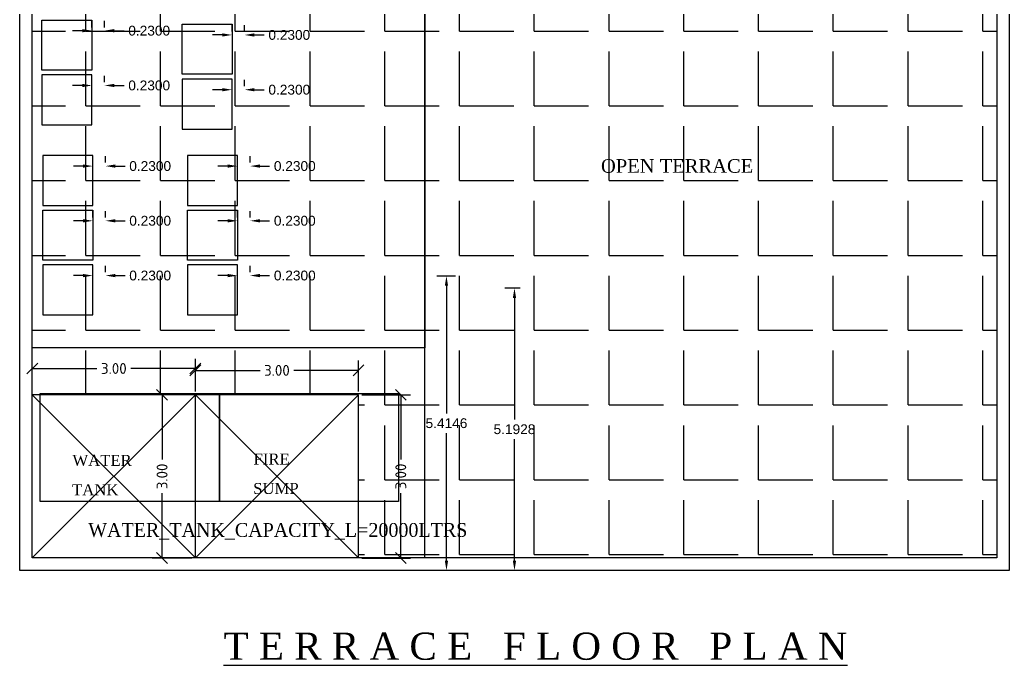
# Model space of a CAD drawing. Header units: metres. Extents: x 33037 to 87500, y -4470 to 25.
# Drawn here: x 87481.74 to 87499.94, y -4456.82 to -4444.95 of the extents above; entities that cross this region are included whole.
import ezdxf

# ---------------------------------------------------------------- set-up
doc = ezdxf.new("R2010")
doc.units = ezdxf.units.M
doc.header["$MEASUREMENT"] = 0
for name, color, linetype in [('BLK_1_FLR_4_ROOF_AREA', 54, 'Continuous'), ('BLK_1_TERRACESERVICE_UTILITYDISTANCE', 1, 'Continuous'), ('SOLAR_PANEL', 3, 'Continuous'), ('SOLAR_WATER_HEATER', 1, 'Continuous'), ('WATER_TANK_CALCULATION', 150, 'Continuous')]:
    doc.layers.add(name, color=color, linetype=linetype)
doc.styles.add('ED', font='romantic.ttf', dxfattribs={"width": 0.96})
doc.styles.add('ISO Proportional', font='isocpeur.ttf')
doc.styles.add('ROMANS', font='times.ttf')
doc.styles.get("Standard").update_dxf_attribs({"font": 'arial.ttf'})
doc.dimstyles.get("Standard").update_dxf_attribs({"dimtxt": 0.18, "dimasz": 0.18, "dimexe": 0.18, "dimexo": 0.0625, "dimgap": 0.09, "dimtad": 0, "dimtih": 1, "dimtoh": 1, "dimdec": 4, "dimzin": 0, "dimdsep": 46, "dimtxsty": 'Standard', "dimcen": 0.09, "dimadec": 0, "dimazin": 0, "dimtfac": 1, "dimtdec": 4, "dimtofl": 0, "dimtmove": 0, "dimatfit": 3, "dimfxl": 0, "dimtolj": 1, "dimtzin": 0, "dimarcsym": 0})
doc.dimstyles.new('T-roman', dxfattribs={"dimtxt": 0.2, "dimasz": 0.2, "dimexe": 0.18, "dimexo": 0.0625, "dimgap": 0.09, "dimtad": 0, "dimtoh": 1, "dimzin": 0, "dimdsep": 46, "dimtxsty": 'ISO Proportional', "dimblk": 'OBLIQUE', "dimcen": 0.09, "dimclrd": 5, "dimclre": 2, "dimclrt": 7, "dimadec": 0, "dimazin": 0, "dimtfac": 1, "dimtofl": 0, "dimtmove": 2, "dimatfit": 3, "dimldrblk": 'OBLIQUE', "dimfxl": 0, "dimtolj": 1, "dimtzin": 0, "dimarcsym": 0})

# ---------------------------------------------------------------- blocks, each defined once
blk = doc.blocks.new('*D234')
at = {"layer": 'DEFPOINTS', "color": 0}
for p in [(87483.067, -4445.15), (87483.297, -4445.15), (87483.297, -4445.15)]:
    blk.add_point(p, dxfattribs=at)
at = {"layer": 'SOLAR_WATER_HEATER', "color": 0, "lineweight": -2}
for p, q in [((87483.067, -4445.088), (87483.067, -4444.97)), ((87483.297, -4445.088), (87483.297, -4444.97)), ((87482.887, -4445.15), (87482.707, -4445.15)), ((87483.477, -4445.15), (87483.657, -4445.15))]:
    blk.add_line(p, q, dxfattribs=at)
at = {"layer": 'SOLAR_WATER_HEATER', "color": 0}
for points in [[(87482.887, -4445.12), (87482.887, -4445.18), (87483.067, -4445.15)], [(87483.477, -4445.12), (87483.477, -4445.18), (87483.297, -4445.15)]]:
    blk.add_solid(points, dxfattribs=at)
at = {"layer": 'SOLAR_WATER_HEATER', "color": 0, "insert": (87484.12, -4445.15), "char_height": 0.18, "attachment_point": 5}
blk.add_mtext('\\A1;0.2300', dxfattribs=at)
blk = doc.blocks.new('*D235')
at = {"layer": 'DEFPOINTS', "color": 0}
for p in [(87483.067, -4446.157), (87483.297, -4446.157), (87483.297, -4446.157)]:
    blk.add_point(p, dxfattribs=at)
at = {"layer": 'SOLAR_WATER_HEATER', "color": 0, "lineweight": -2}
for p, q in [((87483.067, -4446.094), (87483.067, -4445.977)), ((87483.297, -4446.094), (87483.297, -4445.977)), ((87482.887, -4446.157), (87482.707, -4446.157)), ((87483.477, -4446.157), (87483.657, -4446.157))]:
    blk.add_line(p, q, dxfattribs=at)
at = {"layer": 'SOLAR_WATER_HEATER', "color": 0}
for points in [[(87482.887, -4446.127), (87482.887, -4446.187), (87483.067, -4446.157)], [(87483.477, -4446.127), (87483.477, -4446.187), (87483.297, -4446.157)]]:
    blk.add_solid(points, dxfattribs=at)
at = {"layer": 'SOLAR_WATER_HEATER', "color": 0, "insert": (87484.12, -4446.157), "char_height": 0.18, "attachment_point": 5}
blk.add_mtext('\\A1;0.2300', dxfattribs=at)
blk = doc.blocks.new('*D240')
at = {"layer": 'BLK_1_TERRACESERVICE_UTILITYDISTANCE', "color": 0, "lineweight": -2}
for p, q in [((87489.753, -4449.66), (87489.408, -4449.66)), ((87489.588, -4449.84), (87489.588, -4452.185)), ((87489.588, -4454.895), (87489.588, -4452.549)), ((87489.754, -4455.075), (87489.408, -4455.075))]:
    blk.add_line(p, q, dxfattribs=at)
at = {"layer": 'BLK_1_TERRACESERVICE_UTILITYDISTANCE', "color": 0}
for points in [[(87489.618, -4449.84), (87489.558, -4449.84), (87489.588, -4449.66)], [(87489.618, -4454.895), (87489.558, -4454.895), (87489.588, -4455.075)]]:
    blk.add_solid(points, dxfattribs=at)
at = {"layer": 'DEFPOINTS', "color": 0}
for p in [(87489.816, -4449.66), (87489.588, -4455.075), (87489.816, -4455.075)]:
    blk.add_point(p, dxfattribs=at)
at = {"layer": 'BLK_1_TERRACESERVICE_UTILITYDISTANCE', "color": 0, "insert": (87489.588, -4452.367), "char_height": 0.18, "attachment_point": 5}
blk.add_mtext('\\A1;5.4146', dxfattribs=at)
blk = doc.blocks.new('*D241')
at = {"layer": 'BLK_1_TERRACESERVICE_UTILITYDISTANCE', "color": 0, "lineweight": -2}
for p, q in [((87490.944, -4449.882), (87490.659, -4449.882)), ((87490.839, -4450.062), (87490.839, -4452.296)), ((87490.839, -4454.895), (87490.839, -4452.66)), ((87490.944, -4455.075), (87490.659, -4455.075))]:
    blk.add_line(p, q, dxfattribs=at)
at = {"layer": 'BLK_1_TERRACESERVICE_UTILITYDISTANCE', "color": 0}
for points in [[(87490.809, -4450.062), (87490.869, -4450.062), (87490.839, -4449.882)], [(87490.809, -4454.895), (87490.869, -4454.895), (87490.839, -4455.075)]]:
    blk.add_solid(points, dxfattribs=at)
at = {"layer": 'DEFPOINTS', "color": 0}
for p in [(87490.839, -4449.882), (87491.006, -4449.882), (87491.006, -4455.075)]:
    blk.add_point(p, dxfattribs=at)
at = {"layer": 'BLK_1_TERRACESERVICE_UTILITYDISTANCE', "color": 0, "insert": (87490.839, -4452.478), "char_height": 0.18, "attachment_point": 5}
blk.add_mtext('\\A1;5.1928', dxfattribs=at)
blk = doc.blocks.new('_Oblique')
at = {"color": 0, "linetype": 'ByBlock', "lineweight": -2}
blk.add_line((-0.5, -0.5), (0.5, 0.5), dxfattribs=at)
blk = doc.blocks.new('*D279')
at = {"color": 2, "lineweight": -2}
for p, q in [((87481.969, -4451.782), (87481.969, -4451.18)), ((87484.969, -4451.782), (87484.969, -4451.18))]:
    blk.add_line(p, q, dxfattribs=at)
at = {"color": 5, "lineweight": -2}
for p, q in [((87481.969, -4451.36), (87483.159, -4451.36)), ((87484.969, -4451.36), (87483.779, -4451.36))]:
    blk.add_line(p, q, dxfattribs=at)
at = {"layer": 'DEFPOINTS', "color": 0}
for p in [(87484.969, -4451.36), (87481.969, -4451.845), (87484.969, -4451.845)]:
    blk.add_point(p, dxfattribs=at)
at = {"color": 5, "lineweight": -2, "xscale": 0.2, "yscale": 0.2, "zscale": 0.2, "rotation": 180}
blk.add_blockref('_Oblique', (87481.969, -4451.36), dxfattribs=at)
at = {"color": 5, "lineweight": -2, "xscale": 0.2, "yscale": 0.2, "zscale": 0.2}
blk.add_blockref('_Oblique', (87484.969, -4451.36), dxfattribs=at)
at = {"color": 7, "insert": (87483.469, -4451.36), "char_height": 0.2, "attachment_point": 5, "style": 'ISO Proportional'}
blk.add_mtext('\\A1;3.00', dxfattribs=at)
blk = doc.blocks.new('*D280')
at = {"color": 2, "lineweight": -2}
for p, q in [((87484.969, -4451.782), (87484.969, -4451.215)), ((87487.969, -4451.782), (87487.969, -4451.215))]:
    blk.add_line(p, q, dxfattribs=at)
at = {"color": 5, "lineweight": -2}
for p, q in [((87484.969, -4451.395), (87486.159, -4451.395)), ((87487.969, -4451.395), (87486.779, -4451.395))]:
    blk.add_line(p, q, dxfattribs=at)
at = {"layer": 'DEFPOINTS', "color": 0}
for p in [(87487.969, -4451.395), (87484.969, -4451.845), (87487.969, -4451.845)]:
    blk.add_point(p, dxfattribs=at)
at = {"color": 5, "lineweight": -2, "xscale": 0.2, "yscale": 0.2, "zscale": 0.2, "rotation": 180}
blk.add_blockref('_Oblique', (87484.969, -4451.395), dxfattribs=at)
at = {"color": 5, "lineweight": -2, "xscale": 0.2, "yscale": 0.2, "zscale": 0.2}
blk.add_blockref('_Oblique', (87487.969, -4451.395), dxfattribs=at)
at = {"color": 7, "insert": (87486.469, -4451.395), "char_height": 0.2, "attachment_point": 5, "style": 'ISO Proportional'}
blk.add_mtext('\\A1;3.00', dxfattribs=at)
blk = doc.blocks.new('*D281')
at = {"color": 2, "lineweight": -2}
for p, q in [((87488.032, -4451.845), (87488.928, -4451.845)), ((87488.032, -4454.845), (87488.928, -4454.845))]:
    blk.add_line(p, q, dxfattribs=at)
at = {"color": 5, "lineweight": -2}
for p, q in [((87488.748, -4451.845), (87488.748, -4453.035)), ((87488.748, -4454.845), (87488.748, -4453.655))]:
    blk.add_line(p, q, dxfattribs=at)
at = {"layer": 'DEFPOINTS', "color": 0}
for p in [(87487.969, -4451.845), (87487.969, -4454.845), (87488.748, -4454.845)]:
    blk.add_point(p, dxfattribs=at)
at = {"color": 5, "lineweight": -2, "xscale": 0.2, "yscale": 0.2, "zscale": 0.2}
for p, rotation in [((87488.748, -4451.845), 90), ((87488.748, -4454.845), 270)]:
    blk.add_blockref('_Oblique', p, dxfattribs=dict(at, rotation=rotation))
at = {"color": 7, "insert": (87488.748, -4453.345), "char_height": 0.2, "attachment_point": 5, "rotation": 90, "style": 'ISO Proportional'}
blk.add_mtext('\\A1;3.00', dxfattribs=at)
blk = doc.blocks.new('*D287')
at = {"color": 2, "lineweight": -2}
for p, q in [((87484.907, -4451.845), (87484.177, -4451.845)), ((87484.907, -4454.845), (87484.177, -4454.845))]:
    blk.add_line(p, q, dxfattribs=at)
at = {"color": 5, "lineweight": -2}
for p, q in [((87484.357, -4451.845), (87484.357, -4453.035)), ((87484.357, -4454.845), (87484.357, -4453.655))]:
    blk.add_line(p, q, dxfattribs=at)
at = {"layer": 'DEFPOINTS', "color": 0}
for p in [(87484.969, -4451.845), (87484.357, -4454.845), (87484.969, -4454.845)]:
    blk.add_point(p, dxfattribs=at)
at = {"color": 5, "lineweight": -2, "xscale": 0.2, "yscale": 0.2, "zscale": 0.2}
for p, rotation in [((87484.357, -4451.845), 90), ((87484.357, -4454.845), 270)]:
    blk.add_blockref('_Oblique', p, dxfattribs=dict(at, rotation=rotation))
at = {"color": 7, "insert": (87484.357, -4453.345), "char_height": 0.2, "attachment_point": 5, "rotation": 90, "style": 'ISO Proportional'}
blk.add_mtext('\\A1;3.00', dxfattribs=at)
blk = doc.blocks.new('*D367')
at = {"layer": 'DEFPOINTS', "color": 0}
for p in [(87485.644, -4445.228), (87485.874, -4445.228), (87485.874, -4445.228)]:
    blk.add_point(p, dxfattribs=at)
at = {"layer": 'SOLAR_WATER_HEATER', "color": 0, "lineweight": -2}
for p, q in [((87485.644, -4445.165), (87485.644, -4445.048)), ((87485.874, -4445.165), (87485.874, -4445.048)), ((87485.464, -4445.228), (87485.284, -4445.228)), ((87486.054, -4445.228), (87486.234, -4445.228))]:
    blk.add_line(p, q, dxfattribs=at)
at = {"layer": 'SOLAR_WATER_HEATER', "color": 0}
for points in [[(87485.464, -4445.198), (87485.464, -4445.258), (87485.644, -4445.228)], [(87486.054, -4445.198), (87486.054, -4445.258), (87485.874, -4445.228)]]:
    blk.add_solid(points, dxfattribs=at)
at = {"layer": 'SOLAR_WATER_HEATER', "color": 0, "insert": (87486.697, -4445.228), "char_height": 0.18, "attachment_point": 5}
blk.add_mtext('\\A1;0.2300', dxfattribs=at)
blk = doc.blocks.new('*D368')
at = {"layer": 'DEFPOINTS', "color": 0}
for p in [(87485.644, -4446.235), (87485.874, -4446.235), (87485.874, -4446.235)]:
    blk.add_point(p, dxfattribs=at)
at = {"layer": 'SOLAR_WATER_HEATER', "color": 0, "lineweight": -2}
for p, q in [((87485.644, -4446.172), (87485.644, -4446.055)), ((87485.874, -4446.172), (87485.874, -4446.055)), ((87485.464, -4446.235), (87485.284, -4446.235)), ((87486.054, -4446.235), (87486.234, -4446.235))]:
    blk.add_line(p, q, dxfattribs=at)
at = {"layer": 'SOLAR_WATER_HEATER', "color": 0}
for points in [[(87485.464, -4446.205), (87485.464, -4446.265), (87485.644, -4446.235)], [(87486.054, -4446.205), (87486.054, -4446.265), (87485.874, -4446.235)]]:
    blk.add_solid(points, dxfattribs=at)
at = {"layer": 'SOLAR_WATER_HEATER', "color": 0, "insert": (87486.697, -4446.235), "char_height": 0.18, "attachment_point": 5}
blk.add_mtext('\\A1;0.2300', dxfattribs=at)
blk = doc.blocks.new('*D369')
at = {"layer": 'DEFPOINTS', "color": 0}
for p in [(87483.085, -4447.639), (87483.315, -4447.639), (87483.315, -4447.639)]:
    blk.add_point(p, dxfattribs=at)
at = {"layer": 'SOLAR_WATER_HEATER', "color": 0, "lineweight": -2}
for p, q in [((87483.085, -4447.576), (87483.085, -4447.459)), ((87483.315, -4447.576), (87483.315, -4447.459)), ((87482.905, -4447.639), (87482.725, -4447.639)), ((87483.495, -4447.639), (87483.675, -4447.639))]:
    blk.add_line(p, q, dxfattribs=at)
at = {"layer": 'SOLAR_WATER_HEATER', "color": 0}
for points in [[(87482.905, -4447.609), (87482.905, -4447.669), (87483.085, -4447.639)], [(87483.495, -4447.609), (87483.495, -4447.669), (87483.315, -4447.639)]]:
    blk.add_solid(points, dxfattribs=at)
at = {"layer": 'SOLAR_WATER_HEATER', "color": 0, "insert": (87484.138, -4447.639), "char_height": 0.18, "attachment_point": 5}
blk.add_mtext('\\A1;0.2300', dxfattribs=at)
blk = doc.blocks.new('*D370')
at = {"layer": 'DEFPOINTS', "color": 0}
for p in [(87483.085, -4448.645), (87483.315, -4448.645), (87483.315, -4448.645)]:
    blk.add_point(p, dxfattribs=at)
at = {"layer": 'SOLAR_WATER_HEATER', "color": 0, "lineweight": -2}
for p, q in [((87483.085, -4448.583), (87483.085, -4448.465)), ((87483.315, -4448.583), (87483.315, -4448.465)), ((87482.905, -4448.645), (87482.725, -4448.645)), ((87483.495, -4448.645), (87483.675, -4448.645))]:
    blk.add_line(p, q, dxfattribs=at)
at = {"layer": 'SOLAR_WATER_HEATER', "color": 0}
for points in [[(87482.905, -4448.615), (87482.905, -4448.675), (87483.085, -4448.645)], [(87483.495, -4448.615), (87483.495, -4448.675), (87483.315, -4448.645)]]:
    blk.add_solid(points, dxfattribs=at)
at = {"layer": 'SOLAR_WATER_HEATER', "color": 0, "insert": (87484.138, -4448.645), "char_height": 0.18, "attachment_point": 5}
blk.add_mtext('\\A1;0.2300', dxfattribs=at)
blk = doc.blocks.new('*D371')
at = {"layer": 'DEFPOINTS', "color": 0}
for p in [(87483.085, -4449.652), (87483.315, -4449.652), (87483.315, -4449.652)]:
    blk.add_point(p, dxfattribs=at)
at = {"layer": 'SOLAR_WATER_HEATER', "color": 0, "lineweight": -2}
for p, q in [((87483.085, -4449.59), (87483.085, -4449.472)), ((87483.315, -4449.59), (87483.315, -4449.472)), ((87482.905, -4449.652), (87482.725, -4449.652)), ((87483.495, -4449.652), (87483.675, -4449.652))]:
    blk.add_line(p, q, dxfattribs=at)
at = {"layer": 'SOLAR_WATER_HEATER', "color": 0}
for points in [[(87482.905, -4449.622), (87482.905, -4449.682), (87483.085, -4449.652)], [(87483.495, -4449.622), (87483.495, -4449.682), (87483.315, -4449.652)]]:
    blk.add_solid(points, dxfattribs=at)
at = {"layer": 'SOLAR_WATER_HEATER', "color": 0, "insert": (87484.138, -4449.652), "char_height": 0.18, "attachment_point": 5}
blk.add_mtext('\\A1;0.2300', dxfattribs=at)
blk = doc.blocks.new('*D372')
at = {"layer": 'DEFPOINTS', "color": 0}
for p in [(87485.745, -4447.639), (87485.975, -4447.639), (87485.975, -4447.639)]:
    blk.add_point(p, dxfattribs=at)
at = {"layer": 'SOLAR_WATER_HEATER', "color": 0, "lineweight": -2}
for p, q in [((87485.745, -4447.576), (87485.745, -4447.459)), ((87485.975, -4447.576), (87485.975, -4447.459)), ((87485.565, -4447.639), (87485.385, -4447.639)), ((87486.155, -4447.639), (87486.335, -4447.639))]:
    blk.add_line(p, q, dxfattribs=at)
at = {"layer": 'SOLAR_WATER_HEATER', "color": 0}
for points in [[(87485.565, -4447.609), (87485.565, -4447.669), (87485.745, -4447.639)], [(87486.155, -4447.609), (87486.155, -4447.669), (87485.975, -4447.639)]]:
    blk.add_solid(points, dxfattribs=at)
at = {"layer": 'SOLAR_WATER_HEATER', "color": 0, "insert": (87486.798, -4447.639), "char_height": 0.18, "attachment_point": 5}
blk.add_mtext('\\A1;0.2300', dxfattribs=at)
blk = doc.blocks.new('*D373')
at = {"layer": 'DEFPOINTS', "color": 0}
for p in [(87485.745, -4448.645), (87485.975, -4448.645), (87485.975, -4448.645)]:
    blk.add_point(p, dxfattribs=at)
at = {"layer": 'SOLAR_WATER_HEATER', "color": 0, "lineweight": -2}
for p, q in [((87485.745, -4448.583), (87485.745, -4448.465)), ((87485.975, -4448.583), (87485.975, -4448.465)), ((87485.565, -4448.645), (87485.385, -4448.645)), ((87486.155, -4448.645), (87486.335, -4448.645))]:
    blk.add_line(p, q, dxfattribs=at)
at = {"layer": 'SOLAR_WATER_HEATER', "color": 0}
for points in [[(87485.565, -4448.615), (87485.565, -4448.675), (87485.745, -4448.645)], [(87486.155, -4448.615), (87486.155, -4448.675), (87485.975, -4448.645)]]:
    blk.add_solid(points, dxfattribs=at)
at = {"layer": 'SOLAR_WATER_HEATER', "color": 0, "insert": (87486.798, -4448.645), "char_height": 0.18, "attachment_point": 5}
blk.add_mtext('\\A1;0.2300', dxfattribs=at)
blk = doc.blocks.new('*D374')
at = {"layer": 'DEFPOINTS', "color": 0}
for p in [(87485.745, -4449.652), (87485.975, -4449.652), (87485.975, -4449.652)]:
    blk.add_point(p, dxfattribs=at)
at = {"layer": 'SOLAR_WATER_HEATER', "color": 0, "lineweight": -2}
for p, q in [((87485.745, -4449.59), (87485.745, -4449.472)), ((87485.975, -4449.59), (87485.975, -4449.472)), ((87485.565, -4449.652), (87485.385, -4449.652)), ((87486.155, -4449.652), (87486.335, -4449.652))]:
    blk.add_line(p, q, dxfattribs=at)
at = {"layer": 'SOLAR_WATER_HEATER', "color": 0}
for points in [[(87485.565, -4449.622), (87485.565, -4449.682), (87485.745, -4449.652)], [(87486.155, -4449.622), (87486.155, -4449.682), (87485.975, -4449.652)]]:
    blk.add_solid(points, dxfattribs=at)
at = {"layer": 'SOLAR_WATER_HEATER', "color": 0, "insert": (87486.798, -4449.652), "char_height": 0.18, "attachment_point": 5}
blk.add_mtext('\\A1;0.2300', dxfattribs=at)

msp = doc.modelspace()

# ---------------------------------------------------------------- hatches: boundary and pattern name
h = msp.add_hatch()
h.set_pattern_fill('ANGLE', color=0, scale=5)
h.set_pattern_definition([(0, (1145.3275, 71.7184), (0, 1.375), [1, -0.375]), (90, (1145.3275, 71.7184), (-1.375, 1e-16), [1, -0.375])])
h.paths.add_polyline_path([(87499.70939, -4429.40472), (87481.96944, -4429.40472), (87481.96944, -4435.89445), (87482.96843, -4435.89445), (87482.96843, -4435.29442), (87485.42843, -4435.29442), (87485.42843, -4435.89445), (87486.24335, -4435.89445), (87486.24335, -4435.28445), (87488.19936, -4435.28445), (87488.19936, -4435.89445), (87488.19936, -4436.54289), (87488.7994, -4436.54289), (87488.7994, -4439.00289), (87488.19936, -4439.00289), (87488.19936, -4439.45448), (87488.19938, -4439.45448), (87488.19938, -4439.68448), (87488.19936, -4442.35449), (87487.96936, -4442.35449), (87481.96944, -4442.35448), (87481.96944, -4451.84468), (87487.96944, -4451.84468), (87487.96944, -4454.84468), (87499.70939, -4454.84468)])

# ---------------------------------------------------------------- linework, layer by layer
at = {"color": 0}
for p, q in [((87481.73944, -4455.07468), (87481.73944, -4429.17472)), ((87499.93939, -4429.17472), (87499.93939, -4455.07468)), ((87499.70939, -4429.40472), (87499.70939, -4454.84468)), ((87481.96944, -4454.84468), (87481.96944, -4442.35448)), ((87487.96944, -4451.84468), (87481.96944, -4451.84468)), ((87484.96944, -4454.84468), (87484.96944, -4451.84468)), ((87487.96944, -4454.84468), (87487.96944, -4451.84468)), ((87499.70939, -4454.84468), (87481.96944, -4454.84468)), ((87499.93939, -4455.07468), (87481.73944, -4455.07468))]:
    msp.add_line(p, q, dxfattribs=at)
for points in [[(87487.96944, -4451.84468), (87484.96944, -4454.84468), (87481.96944, -4451.84468)], [(87481.96944, -4454.84468), (87484.96944, -4451.84468), (87487.96944, -4454.84468)]]:
    msp.add_lwpolyline(points, dxfattribs=at)
at = {"layer": 'BLK_1_FLR_4_ROOF_AREA'}
msp.add_lwpolyline([(87499.93939, -4455.07468), (87481.73944, -4455.07468), (87481.73944, -4429.17472), (87499.93939, -4429.17472)], close=True, dxfattribs=at)
at = {"layer": 'SOLAR_PANEL', "color": 3}
for points in [[(87489.19163, -4429.82259), (87499.70939, -4429.82259), (87499.70939, -4454.84468), (87489.19163, -4454.84468)], [(87481.96944, -4442.69176), (87489.19163, -4442.69176), (87489.19163, -4450.98216), (87481.96944, -4450.98216)]]:
    msp.add_lwpolyline(points, close=True, dxfattribs=at)
at = {"layer": 'SOLAR_WATER_HEATER', "color": 1}
for points in [[(87483.06693, -4445.87374), (87482.14693, -4445.87374), (87482.14693, -4444.95374), (87483.06693, -4444.95374)], [(87485.64389, -4445.9514), (87484.72389, -4445.9514), (87484.72389, -4445.0314), (87485.64389, -4445.0314)], [(87482.14693, -4446.88048), (87483.06693, -4446.88048), (87483.06693, -4445.96048), (87482.14693, -4445.96048)], [(87484.72389, -4446.95814), (87485.64389, -4446.95814), (87485.64389, -4446.03814), (87484.72389, -4446.03814)], [(87482.16518, -4448.36219), (87483.08518, -4448.36219), (87483.08518, -4447.44219), (87482.16518, -4447.44219)], [(87484.82506, -4448.36219), (87485.74506, -4448.36219), (87485.74506, -4447.44219), (87484.82506, -4447.44219)], [(87483.08518, -4449.36893), (87482.16518, -4449.36893), (87482.16518, -4448.44893), (87483.08518, -4448.44893)], [(87485.74506, -4449.36893), (87484.82506, -4449.36893), (87484.82506, -4448.44893), (87485.74506, -4448.44893)], [(87482.16518, -4450.37568), (87483.08518, -4450.37568), (87483.08518, -4449.45568), (87482.16518, -4449.45568)], [(87484.82506, -4450.37568), (87485.74506, -4450.37568), (87485.74506, -4449.45568), (87484.82506, -4449.45568)]]:
    msp.add_lwpolyline(points, close=True, dxfattribs=at)
at = {"layer": 'WATER_TANK_CALCULATION', "linetype": 'ByBlock'}
for points in [[(87482.11437, -4451.81886), (87485.41103, -4451.81886), (87485.41103, -4453.80808), (87482.11437, -4453.80808)], [(87485.41103, -4451.81886), (87488.7077, -4451.81886), (87488.7077, -4453.80808), (87485.41103, -4453.80808)]]:
    msp.add_lwpolyline(points, close=True, dxfattribs=at)

# ---------------------------------------------------------------- texts
at = {"color": 0, "style": 'ROMANS'}
for s, height, p in [('OPEN TERRACE ', 0.25, (87492.4298, -4447.76144)), ('WATER ', 0.2032, (87482.70759, -4453.1513)), ('FIRE', 0.2032, (87486.03954, -4453.12719)), ('TANK', 0.2032, (87482.70097, -4453.69219)), ('SUMP', 0.2032, (87486.03292, -4453.66808)), ('%%UT E R R A C E   F L O O R   P L A N', 0.5, (87485.48713, -4456.71584))]:
    msp.add_text(s, height=height, dxfattribs=at).set_placement(p)
at = {"layer": 'WATER_TANK_CALCULATION', "linetype": 'ByBlock', "insert": (87482.99754, -4454.20227), "char_height": 0.2537879, "attachment_point": 1, "style": 'ED'}
msp.add_mtext_dynamic_manual_height_columns('WATER_TANK_CAPACITY_L=20000LTRS', width=6.8667001, gutter_width=1.26894, heights=[0], dxfattribs=at)

# ---------------------------------------------------------------- dimensions: what is measured, and where the dimension line sits
at = {"color": 0}
for p1, p2, distance, picture, middle in [((87481.96944, -4451.84468), (87484.96944, -4451.84468), 0.48462, '*D279', (87483.46944, -4451.36006)), ((87484.96944, -4451.84468), (87487.96944, -4451.84468), 0.44962, '*D280', (87486.46944, -4451.39506)), ((87484.96944, -4451.84468), (87484.96944, -4454.84468), -0.61194, '*D287', (87484.3575, -4453.34468)), ((87487.96944, -4451.84468), (87487.96944, -4454.84468), 0.77842, '*D281', (87488.74786, -4453.34468))]:
    dim = msp.add_aligned_dim(p1=p1, p2=p2, distance=distance, dimstyle='T-roman', dxfattribs=at)
    dim.commit()
    dim.dimension.update_dxf_attribs({"geometry": picture, "text_midpoint": middle})
at = {"layer": 'BLK_1_TERRACESERVICE_UTILITYDISTANCE', "color": 2}
dim = msp.add_aligned_dim(p1=(87489.81597, -4449.66011), p2=(87489.81602, -4455.07468), distance=-0.22788, dimstyle='Standard', dxfattribs=at)
dim.commit()
dim.dimension.update_dxf_attribs({"geometry": '*D240', "text_midpoint": (87489.58811, -4452.3674)})
at = {"layer": 'BLK_1_TERRACESERVICE_UTILITYDISTANCE', "color": 3}
dim = msp.add_aligned_dim(p1=(87491.00649, -4455.07468), p2=(87491.00649, -4449.8819), distance=0.16708, dimstyle='Standard', dxfattribs=at)
dim.commit()
dim.dimension.update_dxf_attribs({"geometry": '*D241', "text_midpoint": (87490.83941, -4452.47829)})
at = {"layer": 'SOLAR_WATER_HEATER'}
for base, p1, p2, picture, middle in [((87483.29693, -4445.1502), (87483.06693, -4445.1502), (87483.29693, -4445.1502), '*D234', (87484.12025, -4445.1502)), ((87485.87389, -4445.22785), (87485.64389, -4445.22785), (87485.87389, -4445.22785), '*D367', (87486.69722, -4445.22785)), ((87483.29693, -4446.15694), (87483.06693, -4446.15694), (87483.29693, -4446.15694), '*D235', (87484.12025, -4446.15694)), ((87485.87389, -4446.2346), (87485.64389, -4446.2346), (87485.87389, -4446.2346), '*D368', (87486.69722, -4446.2346)), ((87483.31518, -4447.63865), (87483.08518, -4447.63865), (87483.31518, -4447.63865), '*D369', (87484.1385, -4447.63865)), ((87485.97506, -4447.63865), (87485.74506, -4447.63865), (87485.97506, -4447.63865), '*D372', (87486.79838, -4447.63865)), ((87483.31518, -4448.64539), (87483.08518, -4448.64539), (87483.31518, -4448.64539), '*D370', (87484.1385, -4448.64539)), ((87485.97506, -4448.64539), (87485.74506, -4448.64539), (87485.97506, -4448.64539), '*D373', (87486.79838, -4448.64539)), ((87483.31518, -4449.65213), (87483.08518, -4449.65213), (87483.31518, -4449.65213), '*D371', (87484.1385, -4449.65213)), ((87485.97506, -4449.65213), (87485.74506, -4449.65213), (87485.97506, -4449.65213), '*D374', (87486.79838, -4449.65213))]:
    dim = msp.add_linear_dim(base=base, p1=p1, p2=p2, angle=180, dimstyle='Standard', override={"dimscale": 1}, dxfattribs=at)
    dim.commit()
    dim.dimension.update_dxf_attribs({"geometry": picture, "text_midpoint": middle})

doc.saveas('drawing.dxf')
